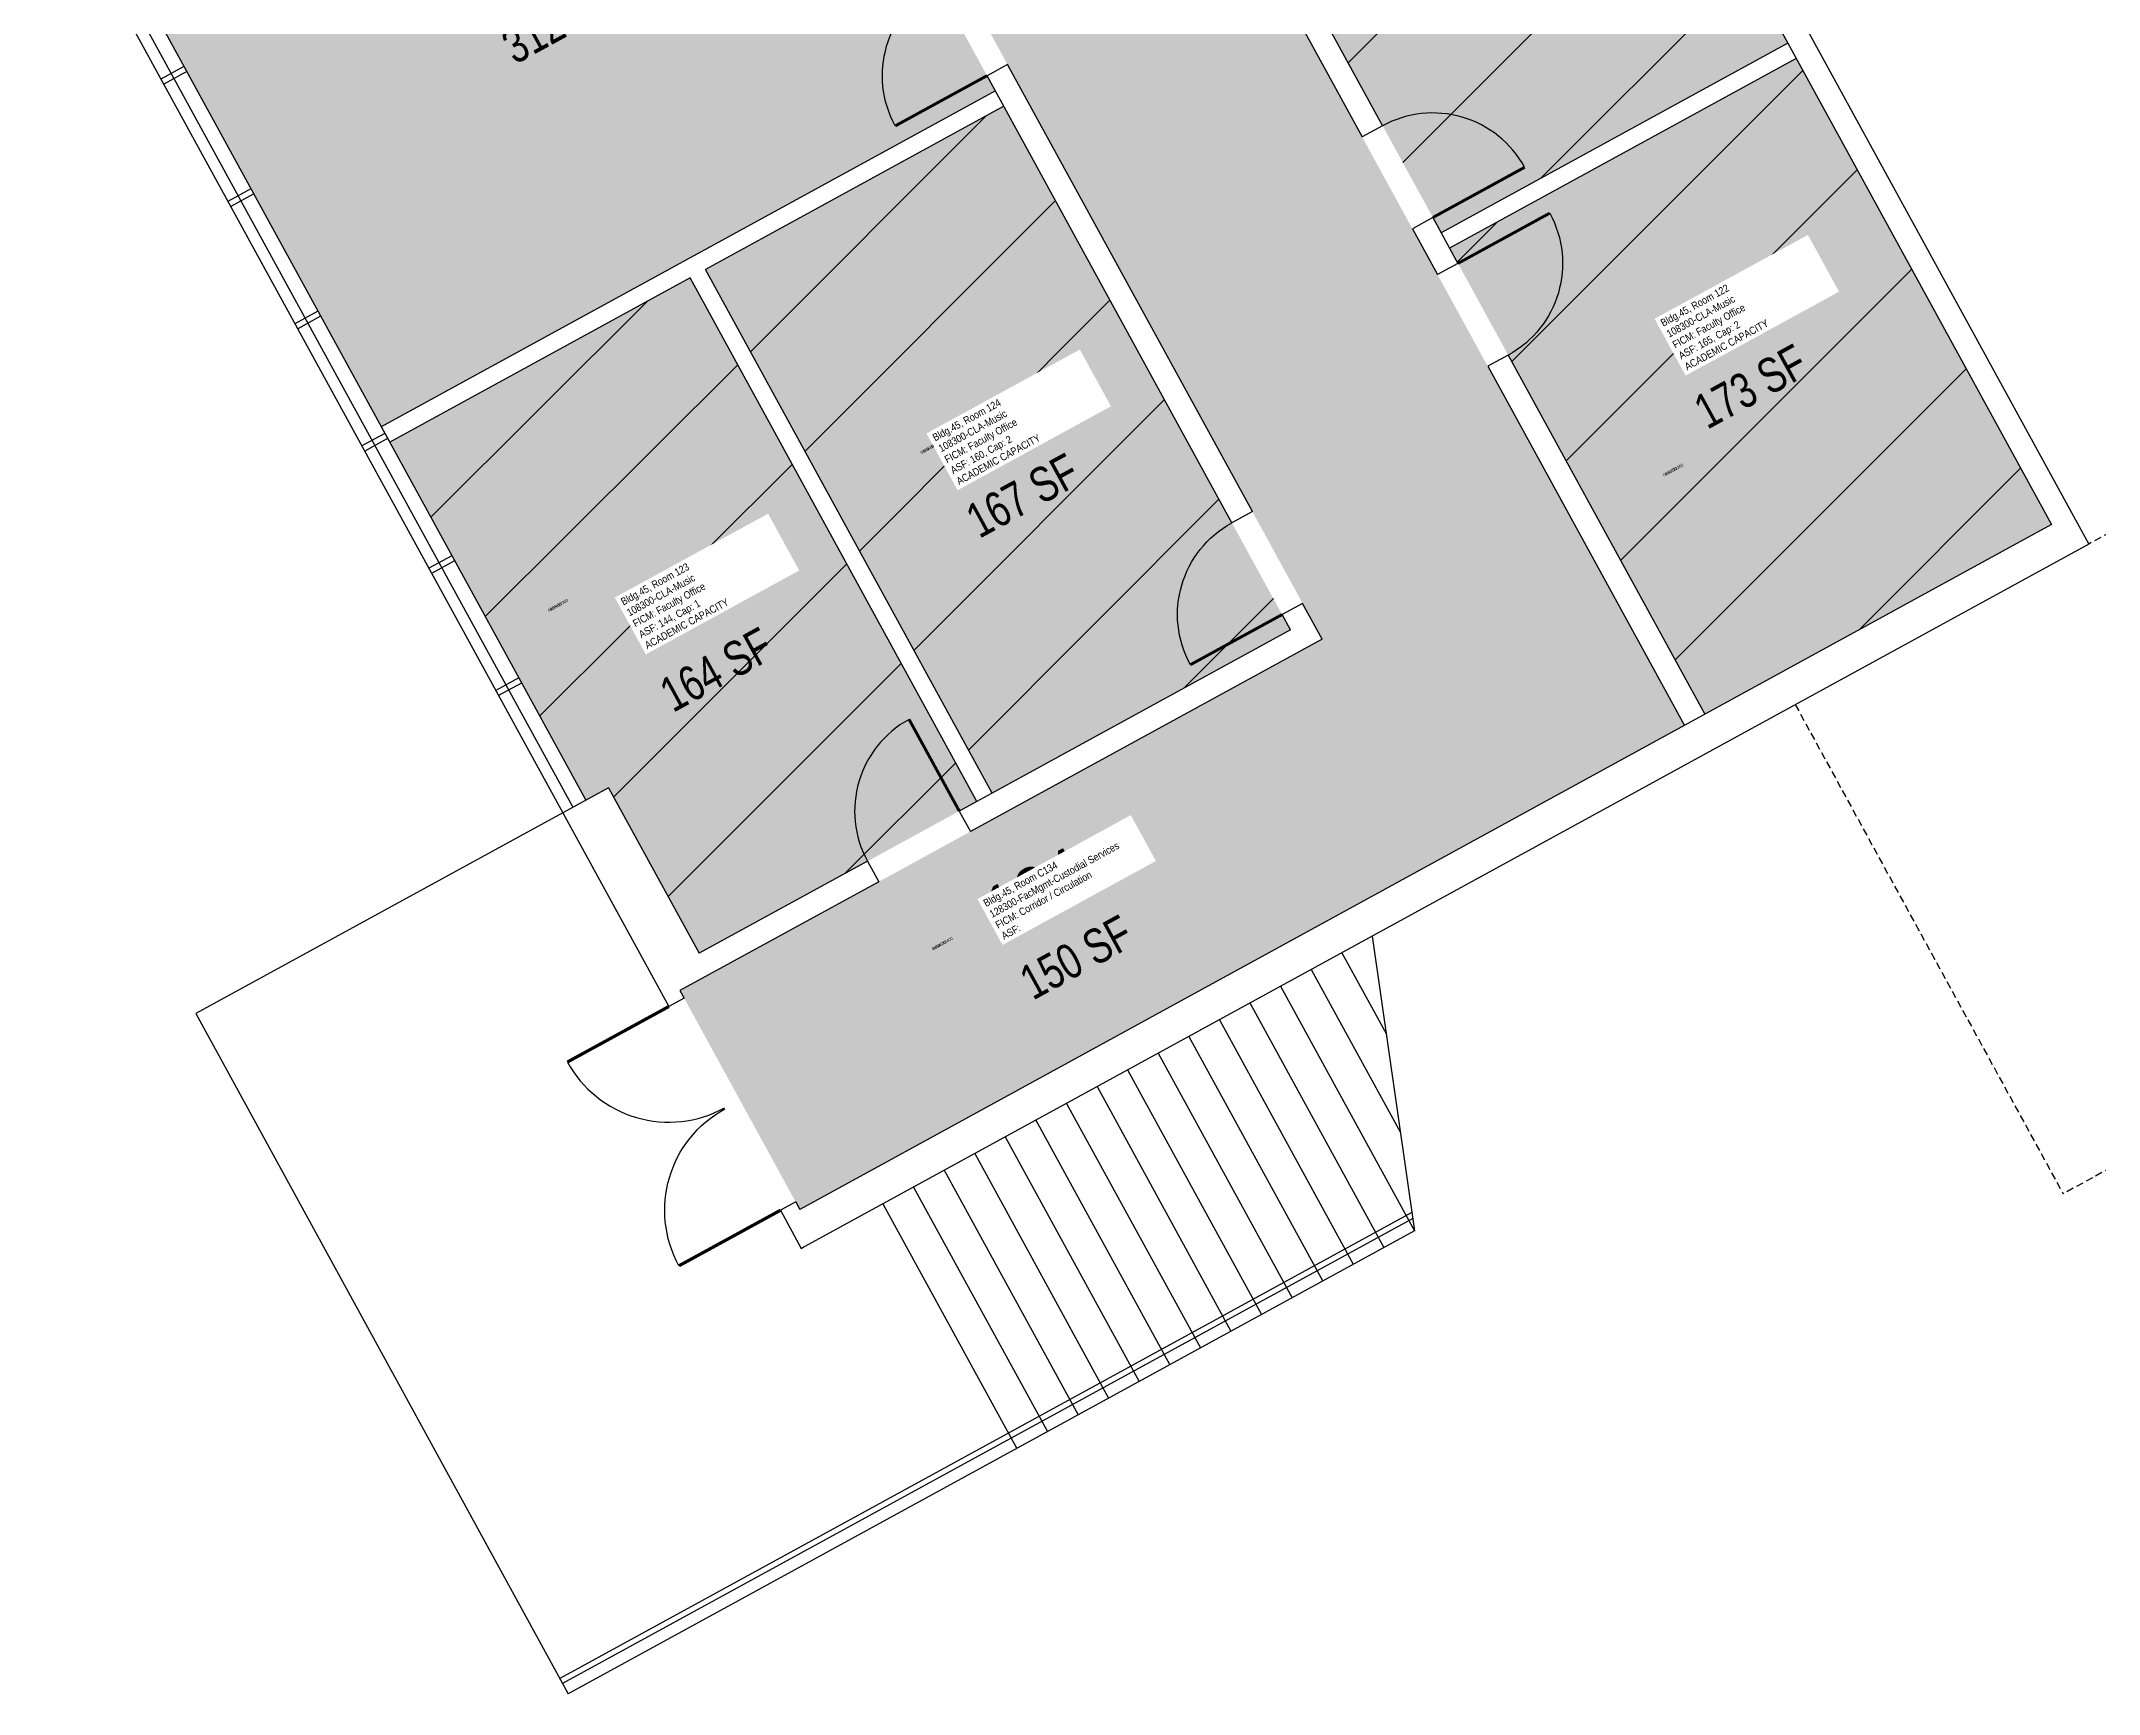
# Model space of a CAD drawing. Header units: inches. Extents: x 69222472 to 69224733, y 27667334 to 27670392.
# Drawn here: x 69223368 to 69224076, y 27667334 to 27667903 of the extents above; entities that cross this region are included whole.
import ezdxf
from ezdxf.enums import TextEntityAlignment as Align

# ---------------------------------------------------------------- set-up
doc = ezdxf.new("R2010")
doc.units = ezdxf.units.IN
doc.header["$LTSCALE"] = 10
doc.header["$MEASUREMENT"] = 0
doc.linetypes.add('DASHED2', pattern=[0.375, 0.25, -0.125])
for name, color, linetype in [('A-DOOR', 2, 'CONTINUOUS'), ('A-FLOR', 3, 'CONTINUOUS'), ('A-GLAZ', 1, 'CONTINUOUS'), ('A-IDEN-RNUM', 7, 'CONTINUOUS'), ('A-IDEN-SNUM', 4, 'CONTINUOUS'), ('A-IDEN-VNUM', 4, 'CONTINUOUS'), ('A-ROOF', 2, 'CONTINUOUS'), ('A-SITE', 3, 'CONTINUOUS'), ('A-WALL', 5, 'CONTINUOUS'), ('AREA-TEXT', 3, 'CONTINUOUS'), ('Rooms-Capacity', 4, 'CONTINUOUS'), ('Rooms-Category-Color', 7, 'CONTINUOUS'), ('Rooms-College-Color', 7, 'CONTINUOUS'), ('Rooms-Department-Color', 7, 'CONTINUOUS'), ('Rooms-Division-Color', 7, 'CONTINUOUS'), ('Rooms-Information', 7, 'CONTINUOUS')]:
    doc.layers.add(name, color=color, linetype=linetype)
doc.styles.add('CP_AREA', font='arial.ttf', dxfattribs={"height": 15})
doc.styles.add('CP_ROOMSNUMBER', font='arial.ttf', dxfattribs={"height": 1})
doc.styles.add('CP_ROOMVNUMBER', font='arial.ttf', dxfattribs={"width": 0.85, "height": 0.075})
pattern_1 = [(45, (0, 0), (-26.516504294, 26.516504294), [])]

# ---------------------------------------------------------------- blocks, each defined once
blk = doc.blocks.new('DOOR')
at = {"layer": 'A-DOOR', "const_width": 0.0833}
blk.add_lwpolyline([(0, 0), (0, 3)], dxfattribs=at)
at = {"layer": 'A-DOOR'}
blk.add_arc((0, 0), 3, 90, 180, dxfattribs=at)

msp = doc.modelspace()

# ---------------------------------------------------------------- hatches: boundary and pattern name
at = {"layer": 'Rooms-Capacity'}
h = msp.add_hatch(dxfattribs=at)
h.set_pattern_fill('ANSI31', color=256, scale=300, style=0)
h.set_pattern_definition(pattern_1)
h.paths.add_polyline_path([(69223879.97, 27668065.12), (69223760.68, 27667999.82), (69223849.99, 27667836.67), (69223969.28, 27667901.96)])
h = msp.add_hatch(dxfattribs=at)
h.set_pattern_fill('ANSI31', color=256, scale=300, style=0)
h.set_pattern_definition(pattern_1)
h.paths.add_polyline_path([(69223972.16, 27667896.7), (69223852.87, 27667831.4), (69223940.74, 27667670.88), (69224060.03, 27667736.18)])
h = msp.add_hatch(dxfattribs=at)
h.set_pattern_fill('ANSI31', color=256, scale=300, style=0)
h.set_pattern_definition(pattern_1)
h.paths.add_polyline_path([(69223699.42, 27667880.24), (69223596.79, 27667824.06), (69223695.47, 27667643.78), (69223798.1, 27667699.96)])
h = msp.add_hatch(dxfattribs=at)
h.set_pattern_fill('ANSI31', color=256, scale=300, style=0)
h.set_pattern_definition(pattern_1)
h.paths.add_polyline_path([(69223591.52, 27667821.18), (69223488.05, 27667764.54), (69223555.52, 27667641.28), (69223563.42, 27667645.6), (69223594.63, 27667588.58), (69223690.2, 27667640.9)])
at = {"layer": 'Rooms-Category-Color', "true_color": 0xadadad}
for points in [[(69224024.05, 27670076.26), (69223908.26, 27670012.88), (69223862.14, 27670097.12), (69223821.83, 27670075.06), (69223777.93, 27670051.03), (69223824.03, 27669966.82), (69222939.76, 27669482.79), (69222773.03, 27669391.52), (69222794.17, 27669352.89), (69222797.06, 27669347.62), (69222795.3, 27669346.66), (69222817.37, 27669306.35), (69222902.46, 27669352.92), (69223374.93, 27668489.77), (69223258.3, 27668425.93), (69223279.45, 27668387.3), (69223304.39, 27668341.72), (69223421.02, 27668405.57), (69223809.01, 27667696.77), (69223850.28, 27667621.36), (69223933.69, 27667667.02), (69223458.33, 27668535.43), (69222985.86, 27669398.58), (69224070.12, 27669992.08)], [(69223809.01, 27667696.77), (69223587.96, 27667575.77), (69223627.79, 27667503), (69223629.23, 27667500.36), (69223850.28, 27667621.36)]]:
    msp.add_hatch(color=253, dxfattribs=at).paths.add_polyline_path(points)
at = {"layer": 'Rooms-Category-Color', "true_color": 0xfa9ba3}
for points in [[(69223879.97, 27668065.12), (69223760.68, 27667999.82), (69223849.99, 27667836.67), (69223969.28, 27667901.96)], [(69223972.16, 27667896.7), (69223852.87, 27667831.4), (69223940.74, 27667670.88), (69224060.03, 27667736.18)], [(69223699.42, 27667880.24), (69223596.79, 27667824.06), (69223695.47, 27667643.78), (69223798.1, 27667699.96)], [(69223591.52, 27667821.18), (69223488.05, 27667764.54), (69223555.52, 27667641.28), (69223563.42, 27667645.6), (69223594.63, 27667588.58), (69223690.2, 27667640.9)]]:
    msp.add_hatch(color=241, dxfattribs=at).paths.add_polyline_path(points)
at = {"layer": 'Rooms-Category-Color', "true_color": 0xe3f498}
msp.add_hatch(color=61, dxfattribs=at).paths.add_polyline_path([(69223607, 27668049.08), (69223403.52, 27667937.7), (69223405.93, 27667933.31), (69223398.03, 27667928.99), (69223485.17, 27667769.8), (69223696.53, 27667885.5)])
at = {"layer": 'Rooms-College-Color', "true_color": 0xadadad}
for points in [[(69224024.05, 27670076.26), (69223908.26, 27670012.88), (69223862.14, 27670097.12), (69223821.83, 27670075.06), (69223777.93, 27670051.03), (69223824.03, 27669966.82), (69222939.76, 27669482.79), (69222773.03, 27669391.52), (69222794.17, 27669352.89), (69222797.06, 27669347.62), (69222795.3, 27669346.66), (69222817.37, 27669306.35), (69222902.46, 27669352.92), (69223374.93, 27668489.77), (69223258.3, 27668425.93), (69223279.45, 27668387.3), (69223304.39, 27668341.72), (69223421.02, 27668405.57), (69223809.01, 27667696.77), (69223850.28, 27667621.36), (69223933.69, 27667667.02), (69223458.33, 27668535.43), (69222985.86, 27669398.58), (69224070.12, 27669992.08)], [(69223809.01, 27667696.77), (69223587.96, 27667575.77), (69223627.79, 27667503), (69223629.23, 27667500.36), (69223850.28, 27667621.36)]]:
    msp.add_hatch(color=253, dxfattribs=at).paths.add_polyline_path(points)
at = {"layer": 'Rooms-College-Color', "true_color": 0xb2d6e9}
for points in [[(69223879.97, 27668065.12), (69223760.68, 27667999.82), (69223849.99, 27667836.67), (69223969.28, 27667901.96)], [(69223607, 27668049.08), (69223403.52, 27667937.7), (69223405.93, 27667933.31), (69223398.03, 27667928.99), (69223485.17, 27667769.8), (69223696.53, 27667885.5)], [(69223972.16, 27667896.7), (69223852.87, 27667831.4), (69223940.74, 27667670.88), (69224060.03, 27667736.18)], [(69223699.42, 27667880.24), (69223596.79, 27667824.06), (69223695.47, 27667643.78), (69223798.1, 27667699.96)], [(69223591.52, 27667821.18), (69223488.05, 27667764.54), (69223555.52, 27667641.28), (69223563.42, 27667645.6), (69223594.63, 27667588.58), (69223690.2, 27667640.9)]]:
    msp.add_hatch(color=254, dxfattribs=at).paths.add_polyline_path(points)
at = {"layer": 'Rooms-Department-Color', "true_color": 0xacacac}
for points in [[(69224024.05, 27670076.26), (69223908.26, 27670012.88), (69223862.14, 27670097.12), (69223821.83, 27670075.06), (69223777.93, 27670051.03), (69223824.03, 27669966.82), (69222939.76, 27669482.79), (69222773.03, 27669391.52), (69222794.17, 27669352.89), (69222797.06, 27669347.62), (69222795.3, 27669346.66), (69222817.37, 27669306.35), (69222902.46, 27669352.92), (69223374.93, 27668489.77), (69223258.3, 27668425.93), (69223279.45, 27668387.3), (69223304.39, 27668341.72), (69223421.02, 27668405.57), (69223809.01, 27667696.77), (69223850.28, 27667621.36), (69223933.69, 27667667.02), (69223458.33, 27668535.43), (69222985.86, 27669398.58), (69224070.12, 27669992.08)], [(69223809.01, 27667696.77), (69223587.96, 27667575.77), (69223627.79, 27667503), (69223629.23, 27667500.36), (69223850.28, 27667621.36)]]:
    msp.add_hatch(color=253, dxfattribs=at).paths.add_polyline_path(points)
at = {"layer": 'Rooms-Department-Color', "true_color": 0xb2d6e9}
for points in [[(69223879.97, 27668065.12), (69223760.68, 27667999.82), (69223849.99, 27667836.67), (69223969.28, 27667901.96)], [(69223607, 27668049.08), (69223403.52, 27667937.7), (69223405.93, 27667933.31), (69223398.03, 27667928.99), (69223485.17, 27667769.8), (69223696.53, 27667885.5)], [(69223972.16, 27667896.7), (69223852.87, 27667831.4), (69223940.74, 27667670.88), (69224060.03, 27667736.18)], [(69223699.42, 27667880.24), (69223596.79, 27667824.06), (69223695.47, 27667643.78), (69223798.1, 27667699.96)], [(69223591.52, 27667821.18), (69223488.05, 27667764.54), (69223555.52, 27667641.28), (69223563.42, 27667645.6), (69223594.63, 27667588.58), (69223690.2, 27667640.9)]]:
    msp.add_hatch(color=254, dxfattribs=at).paths.add_polyline_path(points)
at = {"layer": 'Rooms-Division-Color', "true_color": 0xadadad}
for points in [[(69224024.05, 27670076.26), (69223908.26, 27670012.88), (69223862.14, 27670097.12), (69223821.83, 27670075.06), (69223777.93, 27670051.03), (69223824.03, 27669966.82), (69222939.76, 27669482.79), (69222773.03, 27669391.52), (69222794.17, 27669352.89), (69222797.06, 27669347.62), (69222795.3, 27669346.66), (69222817.37, 27669306.35), (69222902.46, 27669352.92), (69223374.93, 27668489.77), (69223258.3, 27668425.93), (69223279.45, 27668387.3), (69223304.39, 27668341.72), (69223421.02, 27668405.57), (69223809.01, 27667696.77), (69223850.28, 27667621.36), (69223933.69, 27667667.02), (69223458.33, 27668535.43), (69222985.86, 27669398.58), (69224070.12, 27669992.08)], [(69223809.01, 27667696.77), (69223587.96, 27667575.77), (69223627.79, 27667503), (69223629.23, 27667500.36), (69223850.28, 27667621.36)]]:
    msp.add_hatch(color=253, dxfattribs=at).paths.add_polyline_path(points)
at = {"layer": 'Rooms-Division-Color', "true_color": 0xb2d6e9}
for points in [[(69223879.97, 27668065.12), (69223760.68, 27667999.82), (69223849.99, 27667836.67), (69223969.28, 27667901.96)], [(69223607, 27668049.08), (69223403.52, 27667937.7), (69223405.93, 27667933.31), (69223398.03, 27667928.99), (69223485.17, 27667769.8), (69223696.53, 27667885.5)], [(69223972.16, 27667896.7), (69223852.87, 27667831.4), (69223940.74, 27667670.88), (69224060.03, 27667736.18)], [(69223699.42, 27667880.24), (69223596.79, 27667824.06), (69223695.47, 27667643.78), (69223798.1, 27667699.96)], [(69223591.52, 27667821.18), (69223488.05, 27667764.54), (69223555.52, 27667641.28), (69223563.42, 27667645.6), (69223594.63, 27667588.58), (69223690.2, 27667640.9)]]:
    msp.add_hatch(color=254, dxfattribs=at).paths.add_polyline_path(points)

# ---------------------------------------------------------------- linework, layer by layer
at = {"layer": 'A-FLOR'}
for p, q in [((69223826.26, 27667594.53), (69223840.77, 27667493.04)), ((69223815.73, 27667588.77), (69223831.1, 27667560.7)), ((69223805.2, 27667583.01), (69223835.93, 27667526.87)), ((69223794.68, 27667577.25), (69223840.77, 27667493.04)), ((69223784.15, 27667571.48), (69223830.25, 27667487.27)), ((69223763.1, 27667559.96), (69223809.19, 27667475.75)), ((69223773.63, 27667565.72), (69223819.72, 27667481.51)), ((69223752.57, 27667554.2), (69223798.67, 27667469.99)), ((69223742.05, 27667548.44), (69223788.14, 27667464.23)), ((69223731.52, 27667542.67), (69223777.62, 27667458.47)), ((69223710.47, 27667531.15), (69223756.56, 27667446.94)), ((69223721, 27667536.91), (69223767.09, 27667452.7)), ((69223699.94, 27667525.39), (69223746.04, 27667441.18)), ((69223689.42, 27667519.63), (69223735.51, 27667435.42)), ((69223678.89, 27667513.87), (69223724.99, 27667429.66)), ((69223657.84, 27667502.34), (69223703.93, 27667418.13)), ((69223668.36, 27667508.1), (69223714.46, 27667423.89)), ((69223839.86, 27667499.39), (69223546.63, 27667338.88)), ((69223840.17, 27667497.27), (69223547.59, 27667337.12))]:
    msp.add_line(p, q, dxfattribs=at)
at = {"layer": 'A-GLAZ'}
for p, q in [((69223398.03, 27667928.99), (69223555.52, 27667641.28)), ((69223390.14, 27667924.67), (69223547.63, 27667636.96)), ((69223393.64, 27667926.59), (69223551.13, 27667638.87))]:
    msp.add_line(p, q, dxfattribs=at)
at = {"layer": 'A-ROOF', "linetype": 'DASHED2'}
for p, q in [((69224718.45, 27668082.91), (69224072.85, 27667729.51)), ((69223971.83, 27667674.22), (69224064.04, 27667505.77)), ((69224278.07, 27667622.92), (69224064.04, 27667505.77))]:
    msp.add_line(p, q, dxfattribs=at)
at = {"layer": 'A-SITE'}
for p, q in [((69223547.63, 27667636.96), (69223421.31, 27667567.81)), ((69223421.31, 27667567.81), (69223549.51, 27667333.61)), ((69223840.77, 27667493.04), (69223549.51, 27667333.61))]:
    msp.add_line(p, q, dxfattribs=at)
at = {"layer": 'A-WALL'}
for p, q in [((69223117.01, 27669458.96), (69224060.03, 27667736.18)), ((69223223.93, 27669280.37), (69224072.85, 27667729.51)), ((69223729.47, 27668056.84), (69223829.82, 27667873.51)), ((69223722.42, 27668052.98), (69223822.77, 27667869.65)), ((69223969.28, 27667901.96), (69223849.99, 27667836.67)), ((69223417.24, 27667893.91), (69223409.34, 27667889.58)), ((69223418.2, 27667892.15), (69223410.3, 27667887.83)), ((69223700.71, 27667894.62), (69223693.65, 27667890.76)), ((69223784.98, 27667740.66), (69223700.71, 27667894.62)), ((69223972.16, 27667896.7), (69223852.87, 27667831.4)), ((69223696.53, 27667885.5), (69223485.17, 27667769.8)), ((69223777.93, 27667736.8), (69223693.65, 27667890.76)), ((69223699.42, 27667880.24), (69223596.79, 27667824.06)), ((69223829.82, 27667873.51), (69223822.77, 27667869.65)), ((69223440.28, 27667851.8), (69223432.39, 27667847.48)), ((69223441.25, 27667850.04), (69223433.35, 27667845.72)), ((69223847.11, 27667841.93), (69223840.06, 27667838.07)), ((69223840.06, 27667838.07), (69223848.7, 27667822.28)), ((69223847.11, 27667841.93), (69223855.75, 27667826.14)), ((69223591.52, 27667821.18), (69223488.05, 27667764.54)), ((69223690.2, 27667640.9), (69223591.52, 27667821.18)), ((69223695.47, 27667643.78), (69223596.79, 27667824.06)), ((69223855.75, 27667826.14), (69223848.7, 27667822.28)), ((69223463.33, 27667809.7), (69223455.44, 27667805.37)), ((69223464.29, 27667807.94), (69223456.4, 27667803.62)), ((69223873.04, 27667794.56), (69223865.98, 27667790.7)), ((69223873.04, 27667794.56), (69223940.74, 27667670.88)), ((69223865.98, 27667790.7), (69223933.69, 27667667.02)), ((69223486.38, 27667767.59), (69223478.48, 27667763.27)), ((69223487.34, 27667765.83), (69223479.45, 27667761.51)), ((69223485.17, 27667769.8), (69223488.05, 27667764.54)), ((69224060.03, 27667736.18), (69223629.23, 27667500.36)), ((69223784.98, 27667740.66), (69223777.93, 27667736.8)), ((69224072.85, 27667729.51), (69223629.73, 27667486.96)), ((69223509.43, 27667725.49), (69223501.53, 27667721.17)), ((69223510.39, 27667723.73), (69223502.49, 27667719.41)), ((69223802.27, 27667709.08), (69223795.22, 27667705.22)), ((69223809.01, 27667696.77), (69223802.27, 27667709.08)), ((69223798.1, 27667699.96), (69223795.22, 27667705.22)), ((69223798.1, 27667699.96), (69223684.1, 27667637.56)), ((69223809.01, 27667696.77), (69223687.96, 27667630.5)), ((69223532.47, 27667683.38), (69223524.58, 27667679.06)), ((69223533.44, 27667681.62), (69223525.54, 27667677.3)), ((69223563.42, 27667645.6), (69223547.63, 27667636.96)), ((69223563.42, 27667645.6), (69223594.63, 27667588.58)), ((69223547.63, 27667636.96), (69223584.14, 27667570.25)), ((69223684.1, 27667637.56), (69223687.96, 27667630.5)), ((69223652.52, 27667620.27), (69223594.63, 27667588.58)), ((69223652.52, 27667620.27), (69223656.38, 27667613.22)), ((69223656.38, 27667613.22), (69223587.96, 27667575.77)), ((69223589.4, 27667573.14), (69223584.14, 27667570.25)), ((69223587.96, 27667575.77), (69223589.4, 27667573.14)), ((69223627.79, 27667503), (69223622.53, 27667500.12)), ((69223627.79, 27667503), (69223629.23, 27667500.36)), ((69223622.53, 27667500.12), (69223629.73, 27667486.96)), ((69223629.73, 27667486.96), (69223630.61, 27667487.44)), ((69223629.73, 27667486.96), (69223630.61, 27667487.44))]:
    msp.add_line(p, q, dxfattribs=at)

# ---------------------------------------------------------------- block references
at = {"layer": 'A-DOOR'}
for p, xscale, yscale, zscale, rotation in [((69223693.65, 27667890.76), -12, 12, 12, 118.6956120576668), ((69223847.11, 27667841.93), 12, 12, 12, 298.6956122711102), ((69223855.75, 27667826.14), -12, 12, 12, 298.6956117908625), ((69223795.22, 27667705.22), -12, 12, 12, 118.6956121110276), ((69223684.1, 27667637.56), 12, 12, 12, 28.6956120576668), ((69223584.15, 27667570.27), 13.2718826928176, 13.2718826928176, 13.2718826928176, 118.6956119611726), ((69223622.55, 27667500.11), -13.2718826928176, 13.27188269114627, 13.27188269326098, 118.6956122024082)]:
    msp.add_blockref('DOOR', p, dxfattribs=dict(at, xscale=xscale, yscale=yscale, zscale=zscale, rotation=rotation))

# ---------------------------------------------------------------- texts
at = {"layer": 'A-IDEN-RNUM', "style": 'CP_ROOMSNUMBER'}
for s, p in [('0124-00', (69223671.09, 27667760.49)), ('0122-00', (69223926.67, 27667752.72)), ('0123-00', (69223542.81, 27667706.1)), ('C134-00', (69223674.98, 27667589.56))]:
    msp.add_text(s, height=1, rotation=28.69561, dxfattribs=at).set_placement(p)
at = {"layer": 'A-IDEN-SNUM', "style": 'CP_ROOMSNUMBER'}
for s, p in [('0450012400', (69223671.09, 27667760.49)), ('0450012200', (69223926.67, 27667752.72)), ('0450012300', (69223542.81, 27667706.1)), ('0450C13400', (69223674.98, 27667589.56))]:
    msp.add_text(s, height=1, rotation=28.69561, dxfattribs=at).set_placement(p)
at = {"layer": 'A-IDEN-VNUM', "style": 'CP_ROOMVNUMBER', "width": 0.85}
for s, p in [('122', (69223934.65, 27667789.21)), ('124', (69223684.05, 27667749.74)), ('123', (69223576.76, 27667693.23)), ('134', (69223699.52, 27667593.19))]:
    msp.add_text(s, height=18, rotation=28.69561, dxfattribs=at).set_placement(p)
at = {"layer": 'AREA-TEXT', "style": 'CP_AREA', "width": 0.75}
for s, p in [('312 SF', (69223546.08, 27667909.44)), ('173 SF', (69223956.45, 27667783.79)), ('167 SF', (69223705.88, 27667746.22)), ('164 SF', (69223600.46, 27667686.3)), ('150 SF', (69223724.35, 27667587.24))]:
    msp.add_text(s, height=12, rotation=28.69561, dxfattribs=at).set_placement(p, align=Align.MIDDLE_CENTER)

# ---------------------------------------------------------------- next in the draw order: texts
at = {"layer": 'Rooms-Information', "width": 57.6, "attachment_point": 7, "rotation": 28.69561, "style": 'CP_ROOMVNUMBER', "bg_fill": 3, "box_fill_scale": 1.5, "bg_fill_color": 256, "bg_fill_true_color": 13158600, "bg_fill_transparency": 0}
for s, insert, char_height in [('Bldg.45, Room 122^M^J108300-CLA-Music^M^JFICM: Faculty Office^M^JASF: 165, Cap: 2^M^JACADEMIC CAPACITY', (69223934.65, 27667789.21), 2.57143), ('Bldg.45, Room 124^M^J108300-CLA-Music^M^JFICM: Faculty Office^M^JASF: 160, Cap: 2^M^JACADEMIC CAPACITY', (69223684.05, 27667749.74), 2.57143), ('Bldg.45, Room 123^M^J108300-CLA-Music^M^JFICM: Faculty Office^M^JASF: 144, Cap: 1^M^JACADEMIC CAPACITY', (69223576.76, 27667693.23), 2.57143), ('Bldg.45, Room C134^M^J128300-FacMgmt-Custodial Services^M^JFICM: Corridor / Circulation^M^JASF: ', (69223699.52, 27667593.19), 2.5714)]:
    msp.add_mtext(s, dxfattribs=dict(at, insert=insert, char_height=char_height))

doc.saveas('drawing.dxf')
